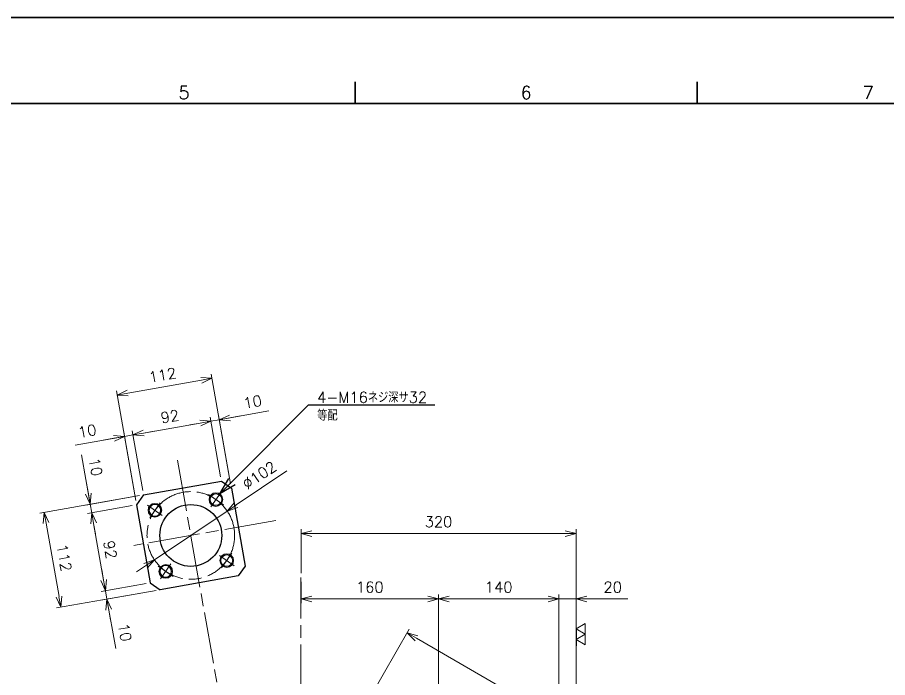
# Model space of a CAD drawing. Header units: millimetres. Extents: x 0 to 4205, y 0 to 2970.
# Drawn here: x 1722 to 2735, y 2202 to 2970 of the extents above; entities that cross this region are included whole.
import ezdxf
from ezdxf import colors
from ezdxf.entities.mleader import LeaderData, LeaderLine
from ezdxf.enums import TextEntityAlignment as Align
from ezdxf.math import Vec2, Vec3

# ---------------------------------------------------------------- set-up
doc = ezdxf.new("R2010")
doc.units = ezdxf.units.MM
doc.header["$LTSCALE"] = 5
doc.linetypes.add('AM_ISO08W050', pattern=[18, 12, -1.5, 3, -1.5])
doc.layers.get('0').update_dxf_attribs({"lineweight": 0})
doc.layers.get('Defpoints').update_dxf_attribs({"lineweight": 0})
for name, color, linetype, lineweight in [('AM_0', 7, 'Continuous', 25), ('AM_4', 4, 'Continuous', 13), ('AM_5', 3, 'Continuous', 13), ('AM_7', 4, 'AM_ISO08W050', 13), ('AUX', 7, 'Continuous', 35)]:
    doc.layers.add(name, color=color, linetype=linetype, lineweight=lineweight)
doc.styles.get("Standard").update_dxf_attribs({"font": 'romans.shx', "bigfont": 'japanese.shx'})
doc.dimstyles.new('AM_JIS', dxfattribs={"dimtxt": 2.5, "dimasz": 2.5, "dimexe": 1, "dimexo": 1, "dimgap": 1.5, "dimtad": 3, "dimdec": 3, "dimdsep": 46, "dimtxsty": 'Standard', "dimblk": 'OPEN30', "dimcen": 0, "dimclrd": 256, "dimclre": 256, "dimclrt": 2, "dimadec": 0, "dimazin": 2, "dimtp": 0.1, "dimtm": 0.1, "dimtfac": 0.71, "dimtdec": 3, "dimtix": 1, "dimtmove": 0, "dimatfit": 3, "dimldrblk": 'OPEN30', "dimfxl": 1, "dimlwd": -1, "dimlwe": -1, "dimarcsym": 0})

# ---------------------------------------------------------------- blocks, each defined once
blk = doc.blocks.new('JIS_B1004_1')
at = {"layer": 'AM_0'}
blk.add_circle((0, 0), 6.92, dxfattribs=at)
at = {"layer": 'AM_4'}
blk.add_circle((0, 0), 8, dxfattribs=at)
at = {"layer": 'AM_7'}
for p, q in [((0, -10.5), (0, 10.5)), ((-10.5, 0), (10.5, 0))]:
    blk.add_line(p, q, dxfattribs=at)
at = {"layer": 'AM_0', "flags": 9}
for tag, p in [('ATT_TAG_1', (0, 0)), ('ATT_TAG_2', (0, -2)), ('ATT_TAG_3', (0, -4)), ('ATT_TAG_4', (0, -6)), ('ATT_TAG_5', (0, -8)), ('ATT_TAG_6', (0, -10)), ('ATT_TAG_7', (0, -12)), ('ATT_TAG_8', (0, -14)), ('ATT_TAG_9', (0, -16)), ('ATT_TAG_10', (0, -18)), ('ATT_TAG_11', (0, -20)), ('ATT_TAG_12', (0, -22)), ('ATT_TAG_13', (0, -24)), ('ATT_TAG_14', (0, -26)), ('ATT_TAG_15', (0, -28)), ('ATT_TAG_16', (0, -30)), ('ATT_TAG_17', (0, -32)), ('ATT_TAG_18', (0, -34)), ('ATT_TAG_19', (0, -36)), ('ATT_TAG_20', (0, -38))]:
    blk.add_attdef(tag, p, '', height=2, dxfattribs=at)
blk = doc.blocks.new('_Open30')
at = {"color": 0, "linetype": 'ByBlock', "lineweight": -2}
for p, q in [((-1, 0.268), (0, 0)), ((0, 0), (-1, -0.268)), ((0, 0), (-1, 0))]:
    blk.add_line(p, q, dxfattribs=at)
blk = doc.blocks.new('*D139')
at = {"layer": 'AM_5'}
for start, end in [(108.9439, 117.8877), (90, 100), (72.1123, 81.0561)]:
    blk.add_arc((2052.1, 1640.4), 80.2, start, end, dxfattribs=at)
at = {"layer": 'Defpoints', "color": 0}
for p in [(2052.1, 2318.2), (1983.5, 2029.4), (2047.4, 1720.4), (2052.1, 1640.4), (2052.1, 1640.4)]:
    blk.add_point(p, dxfattribs=at)
at = {"layer": 'AM_5', "xscale": 12.5, "yscale": 12.5, "zscale": 12.5}
for p, rotation in [((2038.1, 1719.3), 14.471928666452), ((2052.1, 1720.6), 175.528071333564)]:
    blk.add_blockref('_Open30', p, dxfattribs=dict(at, rotation=rotation))
at = {"layer": 'AM_5', "color": 2, "insert": (2007.7, 1723.2), "char_height": 12.5, "attachment_point": 5, "rotation": 28.1694}
blk.add_mtext('10%%d', dxfattribs=at)
blk = doc.blocks.new('*D154')
at = {"layer": 'AM_5'}
for p, q in [((2052.1, 2313.2), (2052.1, 2288.3)), ((2212.1, 1875.4), (2212.1, 2298.3)), ((2064.6, 2293.3), (2199.6, 2293.3))]:
    blk.add_line(p, q, dxfattribs=at)
at = {"layer": 'Defpoints', "color": 0}
for p in [(2052.1, 2318.2), (2212.1, 2293.3), (2212.1, 1870.4)]:
    blk.add_point(p, dxfattribs=at)
at = {"layer": 'AM_5', "xscale": 12.5, "yscale": 12.5, "zscale": 12.5, "rotation": 180}
blk.add_blockref('_Open30', (2052.1, 2293.3), dxfattribs=at)
at = {"layer": 'AM_5', "xscale": 12.5, "yscale": 12.5, "zscale": 12.5}
blk.add_blockref('_Open30', (2212.1, 2293.3), dxfattribs=at)
at = {"layer": 'AM_5', "color": 2, "insert": (2132.1, 2307), "char_height": 12.5, "attachment_point": 5}
blk.add_mtext('160', dxfattribs=at)
blk = doc.blocks.new('*D155')
at = {"layer": 'AM_5'}
for p, q in [((2212.1, 1875.4), (2212.1, 2298.3)), ((2352.1, 1735.4), (2352.1, 2298.3)), ((2339.6, 2293.3), (2224.6, 2293.3))]:
    blk.add_line(p, q, dxfattribs=at)
at = {"layer": 'Defpoints', "color": 0}
for p in [(2212.1, 2293.3), (2212.1, 1870.4), (2352.1, 1730.4)]:
    blk.add_point(p, dxfattribs=at)
at = {"layer": 'AM_5', "xscale": 12.5, "yscale": 12.5, "zscale": 12.5, "rotation": 180}
blk.add_blockref('_Open30', (2212.1, 2293.3), dxfattribs=at)
at = {"layer": 'AM_5', "xscale": 12.5, "yscale": 12.5, "zscale": 12.5}
blk.add_blockref('_Open30', (2352.1, 2293.3), dxfattribs=at)
at = {"layer": 'AM_5', "color": 2, "insert": (2282.1, 2307), "char_height": 12.5, "attachment_point": 5}
blk.add_mtext('140', dxfattribs=at)
blk = doc.blocks.new('*D156')
at = {"layer": 'AM_5'}
for p, q in [((2352.1, 1735.4), (2352.1, 2298.3)), ((2372.1, 1701.4), (2372.1, 2298.3)), ((2339.6, 2293.3), (2327.1, 2293.3)), ((2352.1, 2293.3), (2372.1, 2293.3)), ((2372.1, 2293.3), (2432.3, 2293.3)), ((2384.6, 2293.3), (2397.1, 2293.3))]:
    blk.add_line(p, q, dxfattribs=at)
at = {"layer": 'Defpoints', "color": 0}
for p in [(2372.1, 2293.3), (2352.1, 1730.4), (2372.1, 1696.4)]:
    blk.add_point(p, dxfattribs=at)
at = {"layer": 'AM_5', "xscale": 12.5, "yscale": 12.5, "zscale": 12.5}
blk.add_blockref('_Open30', (2352.1, 2293.3), dxfattribs=at)
at = {"layer": 'AM_5', "xscale": 12.5, "yscale": 12.5, "zscale": 12.5, "rotation": 180}
blk.add_blockref('_Open30', (2372.1, 2293.3), dxfattribs=at)
at = {"layer": 'AM_5', "color": 2, "insert": (2414.7, 2307), "char_height": 12.5, "attachment_point": 5}
blk.add_mtext('20', dxfattribs=at)
blk = doc.blocks.new('*D163')
at = {"layer": 'AM_5'}
for p, q in [((1980.3, 1915.6), (2178.1, 2258.1)), ((2186.4, 2247.5), (2532.4, 2047.8)), ((2348, 1703.4), (2545.8, 2045.8))]:
    blk.add_line(p, q, dxfattribs=at)
at = {"layer": 'Defpoints', "color": 0}
for p in [(2543.3, 2041.5), (1977.8, 1911.3), (2345.5, 1699)]:
    blk.add_point(p, dxfattribs=at)
at = {"layer": 'AM_5', "xscale": 12.5, "yscale": 12.5, "zscale": 12.5}
for p, rotation in [((2175.6, 2253.8), 149.999999989087), ((2543.3, 2041.5), 329.999999989087)]:
    blk.add_blockref('_Open30', p, dxfattribs=dict(at, rotation=rotation))
at = {"layer": 'AM_5', "color": 2, "insert": (2412.6, 2132.8), "char_height": 12.5, "attachment_point": 5, "rotation": 330}
blk.add_mtext('425', dxfattribs=at)
blk = doc.blocks.new('*D170')
at = {"layer": 'AM_5'}
for p, q in [((2052.1, 2323.2), (2052.1, 2374.3)), ((2064.6, 2369.3), (2359.6, 2369.3)), ((2372.1, 1701.4), (2372.1, 2374.3))]:
    blk.add_line(p, q, dxfattribs=at)
at = {"layer": 'Defpoints', "color": 0}
for p in [(2372.1, 2369.3), (2052.1, 2318.2), (2372.1, 1696.4)]:
    blk.add_point(p, dxfattribs=at)
at = {"layer": 'AM_5', "xscale": 12.5, "yscale": 12.5, "zscale": 12.5, "rotation": 180}
blk.add_blockref('_Open30', (2052.1, 2369.3), dxfattribs=at)
at = {"layer": 'AM_5', "xscale": 12.5, "yscale": 12.5, "zscale": 12.5}
blk.add_blockref('_Open30', (2372.1, 2369.3), dxfattribs=at)
at = {"layer": 'AM_5', "color": 2, "insert": (2212.1, 2383.1), "char_height": 12.5, "attachment_point": 5}
blk.add_mtext('320', dxfattribs=at)
blk = doc.blocks.new('*D173')
at = {"layer": 'AM_5'}
for p, q in [((1806.9, 2403.4), (1796.7, 2461)), ((1804.7, 2415.7), (1802.5, 2428)), ((1864, 2413.5), (1801.9, 2402.5)), ((1855.8, 2401.9), (1803.7, 2392.7)), ((1806.9, 2403.4), (1808.6, 2393.5)), ((1810.8, 2381.2), (1812.9, 2368.9))]:
    blk.add_line(p, q, dxfattribs=at)
at = {"layer": 'Defpoints', "color": 0}
for p in [(1868.9, 2414.3), (1860.8, 2402.7), (1808.6, 2393.5)]:
    blk.add_point(p, dxfattribs=at)
at = {"layer": 'AM_5', "xscale": 12.5, "yscale": 12.5, "zscale": 12.5}
for p, rotation in [((1806.9, 2403.4), 279.999999999998), ((1808.6, 2393.5), 99.999999999998)]:
    blk.add_blockref('_Open30', p, dxfattribs=dict(at, rotation=rotation))
at = {"layer": 'AM_5', "color": 2, "insert": (1813.2, 2446.9), "char_height": 12.5, "attachment_point": 5, "rotation": 280}
blk.add_mtext('10', dxfattribs=at)
blk = doc.blocks.new('*D174')
at = {"layer": 'AM_5'}
for p, q in [((1855.8, 2401.9), (1803.7, 2392.7)), ((1810.8, 2381.2), (1822.4, 2315.3)), ((1871.8, 2311.3), (1819.6, 2302.1))]:
    blk.add_line(p, q, dxfattribs=at)
at = {"layer": 'Defpoints', "color": 0}
for p in [(1860.8, 2402.7), (1876.7, 2312.1), (1824.6, 2302.9)]:
    blk.add_point(p, dxfattribs=at)
at = {"layer": 'AM_5', "xscale": 12.5, "yscale": 12.5, "zscale": 12.5}
for p, rotation in [((1808.6, 2393.5), 99.999999999998), ((1824.6, 2302.9), 279.999999999998)]:
    blk.add_blockref('_Open30', p, dxfattribs=dict(at, rotation=rotation))
at = {"layer": 'AM_5', "color": 2, "insert": (1830.1, 2350.6), "char_height": 12.5, "attachment_point": 5, "rotation": 280}
blk.add_mtext('92', dxfattribs=at)
blk = doc.blocks.new('*D175')
at = {"layer": 'AM_5'}
for p, q in [((1822.4, 2315.3), (1820.2, 2327.6)), ((1871.8, 2311.3), (1819.6, 2302.1)), ((1883.4, 2303.2), (1821.4, 2292.2)), ((1824.6, 2302.9), (1826.3, 2293.1)), ((1826.3, 2293.1), (1836.5, 2235.5)), ((1828.5, 2280.8), (1830.6, 2268.5))]:
    blk.add_line(p, q, dxfattribs=at)
at = {"layer": 'Defpoints', "color": 0}
for p in [(1876.7, 2312.1), (1888.3, 2304), (1826.3, 2293.1)]:
    blk.add_point(p, dxfattribs=at)
at = {"layer": 'AM_5', "xscale": 12.5, "yscale": 12.5, "zscale": 12.5}
for p, rotation in [((1824.6, 2302.9), 279.999999999998), ((1826.3, 2293.1), 99.999999999998)]:
    blk.add_blockref('_Open30', p, dxfattribs=dict(at, rotation=rotation))
at = {"layer": 'AM_5', "color": 2, "insert": (1847.1, 2254.4), "char_height": 12.5, "attachment_point": 5, "rotation": 280}
blk.add_mtext('10', dxfattribs=at)
blk = doc.blocks.new('*D176')
at = {"layer": 'AM_5'}
for p, q in [((1864, 2413.5), (1748.4, 2393.1)), ((1755.5, 2381.6), (1770.6, 2296)), ((1883.4, 2303.2), (1767.8, 2282.8))]:
    blk.add_line(p, q, dxfattribs=at)
at = {"layer": 'Defpoints', "color": 0}
for p in [(1868.9, 2414.3), (1888.3, 2304), (1772.7, 2283.6)]:
    blk.add_point(p, dxfattribs=at)
at = {"layer": 'AM_5', "xscale": 12.5, "yscale": 12.5, "zscale": 12.5}
for p, rotation in [((1753.3, 2393.9), 100.000000000062), ((1772.7, 2283.6), 280.000000000062)]:
    blk.add_blockref('_Open30', p, dxfattribs=dict(at, rotation=rotation))
at = {"layer": 'AM_5', "color": 2, "insert": (1776.6, 2341.2), "char_height": 12.5, "attachment_point": 5, "rotation": 280}
blk.add_mtext('112', dxfattribs=at)
blk = doc.blocks.new('*D177')
at = {"layer": 'AM_5'}
for p, q in [((1846.7, 2482.4), (1789.2, 2472.2)), ((1859.9, 2407.7), (1845.9, 2487.3)), ((1846.7, 2482.4), (1856.6, 2484.1)), ((1868, 2419.3), (1855.7, 2489)), ((1868.9, 2486.3), (1881.2, 2488.4)), ((1834.4, 2480.2), (1822.1, 2478))]:
    blk.add_line(p, q, dxfattribs=at)
at = {"layer": 'Defpoints', "color": 0}
for p in [(1856.6, 2484.1), (1868.9, 2414.3), (1860.8, 2402.7)]:
    blk.add_point(p, dxfattribs=at)
at = {"layer": 'AM_5', "xscale": 12.5, "yscale": 12.5, "zscale": 12.5}
for p, rotation in [((1846.7, 2482.4), 9.999999999998), ((1856.6, 2484.1), 189.999999999998)]:
    blk.add_blockref('_Open30', p, dxfattribs=dict(at, rotation=rotation))
at = {"layer": 'AM_5', "color": 2, "insert": (1803.3, 2488.7), "char_height": 12.5, "attachment_point": 5, "rotation": 10}
blk.add_mtext('10', dxfattribs=at)
blk = doc.blocks.new('*D178')
at = {"layer": 'AM_5'}
for p, q in [((1958.6, 2435.2), (1946.3, 2505)), ((1868.9, 2486.3), (1934.9, 2497.9)), ((1868, 2419.3), (1855.7, 2489))]:
    blk.add_line(p, q, dxfattribs=at)
at = {"layer": 'Defpoints', "color": 0}
for p in [(1947.2, 2500.1), (1959.5, 2430.3), (1868.9, 2414.3)]:
    blk.add_point(p, dxfattribs=at)
at = {"layer": 'AM_5', "xscale": 12.5, "yscale": 12.5, "zscale": 12.5}
for p, rotation in [((1947.2, 2500.1), 9.999999999998), ((1856.6, 2484.1), 189.999999999998)]:
    blk.add_blockref('_Open30', p, dxfattribs=dict(at, rotation=rotation))
at = {"layer": 'AM_5', "color": 2, "insert": (1899.5, 2505.6), "char_height": 12.5, "attachment_point": 5, "rotation": 10}
blk.add_mtext('92', dxfattribs=at)
blk = doc.blocks.new('*D179')
at = {"layer": 'AM_5'}
for p, q in [((1957, 2501.8), (2014.6, 2512)), ((1958.6, 2435.2), (1946.3, 2505)), ((1947.2, 2500.1), (1957, 2501.8)), ((1970.2, 2427.1), (1956.2, 2506.7)), ((1969.3, 2504), (1981.6, 2506.2)), ((1934.9, 2497.9), (1922.6, 2495.7))]:
    blk.add_line(p, q, dxfattribs=at)
at = {"layer": 'Defpoints', "color": 0}
for p in [(1957, 2501.8), (1959.5, 2430.3), (1971.1, 2422.2)]:
    blk.add_point(p, dxfattribs=at)
at = {"layer": 'AM_5', "xscale": 12.5, "yscale": 12.5, "zscale": 12.5}
for p, rotation in [((1947.2, 2500.1), 9.999999999999), ((1957, 2501.8), 189.999999999999)]:
    blk.add_blockref('_Open30', p, dxfattribs=dict(at, rotation=rotation))
at = {"layer": 'AM_5', "color": 2, "insert": (1995.7, 2522.6), "char_height": 12.5, "attachment_point": 5, "rotation": 10}
blk.add_mtext('10', dxfattribs=at)
blk = doc.blocks.new('*D180')
at = {"layer": 'AM_5'}
for p, q in [((1970.2, 2427.1), (1947.7, 2554.9)), ((1850.5, 2532.7), (1936.2, 2547.8)), ((1859.9, 2407.7), (1837.4, 2535.5))]:
    blk.add_line(p, q, dxfattribs=at)
at = {"layer": 'Defpoints', "color": 0}
for p in [(1948.5, 2550), (1971.1, 2422.2), (1860.8, 2402.7)]:
    blk.add_point(p, dxfattribs=at)
at = {"layer": 'AM_5', "xscale": 12.5, "yscale": 12.5, "zscale": 12.5}
for p, rotation in [((1948.5, 2550), 9.999999999639), ((1838.2, 2530.6), 189.999999999639)]:
    blk.add_blockref('_Open30', p, dxfattribs=dict(at, rotation=rotation))
at = {"layer": 'AM_5', "color": 2, "insert": (1891, 2553.8), "char_height": 12.5, "attachment_point": 5, "rotation": 10}
blk.add_mtext('112', dxfattribs=at)
blk = doc.blocks.new('*D181')
at = {"layer": 'AM_5'}
for p, q in [((2035.5, 2442.2), (1976.6, 2402.6)), ((1881.6, 2338.7), (1966.2, 2395.6)), ((1871.2, 2331.7), (1860.8, 2324.8))]:
    blk.add_line(p, q, dxfattribs=at)
at = {"layer": 'Defpoints', "color": 0}
for p in [(1966.2, 2395.6), (1881.6, 2338.7)]:
    blk.add_point(p, dxfattribs=at)
at = {"layer": 'AM_5', "xscale": 12.5, "yscale": 12.5, "zscale": 12.5}
for p, rotation in [((1966.2, 2395.6), 213.918339638348), ((1881.6, 2338.7), 33.918339638348)]:
    blk.add_blockref('_Open30', p, dxfattribs=dict(at, rotation=rotation))
at = {"layer": 'AM_5', "color": 2, "insert": (2003.6, 2437.3), "char_height": 12.5, "attachment_point": 5, "rotation": 33.9183}
blk.add_mtext('%%c102', dxfattribs=at)

msp = doc.modelspace()

# ---------------------------------------------------------------- linework, layer by layer
at = {"layer": 'AM_0'}
for p, q in [((1868.8813, 2414.3289), (1959.4836, 2430.3046)), ((1959.4836, 2430.3046), (1971.0682, 2422.193)), ((1971.0682, 2422.193), (1987.0438, 2331.5907)), ((1868.8813, 2414.3289), (1860.7697, 2402.7444)), ((1860.7697, 2402.7444), (1876.7453, 2312.1421)), ((1987.0438, 2331.5907), (1978.9322, 2320.0061)), ((1978.9322, 2320.0061), (1888.3299, 2304.0305)), ((1876.7453, 2312.1421), (1888.3299, 2304.0305)), ((2372.0549, 2258.5729), (2372.0549, 2238.5729))]:
    msp.add_line(p, q, dxfattribs=at)
msp.add_circle((1923.9068, 2367.1675), 36, dxfattribs=at)
msp.add_point((1923.9068, 2367.1675), dxfattribs=at)
msp.add_point((1923.9068, 2367.1675), dxfattribs=at)
at = {"layer": 'AM_5'}
for p, q in [((2382.8803, 2264.8229), (2372.0549, 2258.5729)), ((2382.8803, 2252.3229), (2372.0549, 2258.5729)), ((2382.8803, 2264.8229), (2382.8803, 2252.3229)), ((2382.8803, 2252.3229), (2372.0549, 2246.0729)), ((2382.8803, 2252.3229), (2382.8803, 2239.8229)), ((2382.8803, 2239.8229), (2372.0549, 2246.0729))]:
    msp.add_line(p, q, dxfattribs=at)
at = {"layer": 'AM_7'}
for p, q in [((1908.439, 2454.8894), (1983.4639, 2029.4022)), ((2022.6797, 2384.5839), (1857.6922, 2355.4921)), ((2052.0549, 1640.4031), (2052.0549, 2318.2216))]:
    msp.add_line(p, q, dxfattribs=at)
msp.add_circle((1923.9068, 2367.1675), 51, dxfattribs=at)
at = {"layer": 'AUX'}
for p, q in [((2115, 2870), (2115, 2895)), ((2513, 2870), (2513, 2895))]:
    msp.add_line(p, q, dxfattribs=at)
for points in [[(0, 0), (4205, 0), (4205, 2970), (0, 2970)], [(125, 100), (4105, 100), (4105, 2870), (125, 2870)]]:
    msp.add_lwpolyline(points, close=True, dxfattribs=at)

# ---------------------------------------------------------------- block references
at = {"layer": 'AM_0'}
for p, rotation in [((1953.1592, 2408.9443), 54.999999999998), ((1965.6835, 2337.9151), 324.999999999998)]:
    msp.add_blockref('JIS_B1004_1', p, dxfattribs=dict(at, rotation=rotation))
at = {"layer": 'AM_0', "xscale": -1}
for p, rotation in [((1882.13, 2396.4199), 325.000000000125), ((1894.6544, 2325.3908), 55.000000000125)]:
    msp.add_blockref('JIS_B1004_1', p, dxfattribs=dict(at, rotation=rotation))

# ---------------------------------------------------------------- texts
at = {"layer": 'AUX', "color": 2, "lineweight": 13}
for s, p in [('5', (1916, 2882.5)), ('6', (2314, 2882.5)), ('7', (2712, 2882.5))]:
    msp.add_text(s, height=15, dxfattribs=at).set_placement(p, align=Align.MIDDLE)

# ---------------------------------------------------------------- dimensions: what is measured, and where the dimension line sits
at = {"layer": 'AM_5'}
for p1, p2, distance, picture, middle in [((1860.7697, 2402.7444), (1971.0682, 2422.193), 129.7921, '*D180', (1890.9931, 2553.83)), ((1868.8813, 2414.3289), (1888.3299, 2304.0305), -117.3731, '*D176', (1776.5567, 2341.1857))]:
    dim = msp.add_aligned_dim(p1=p1, p2=p2, distance=distance, dimstyle='AM_JIS', override={"dimscale": 5}, dxfattribs=at)
    dim.commit()
    dim.dimension.update_dxf_attribs({"geometry": picture, "text_midpoint": middle})
for base, p1, p2, angle, override, picture, middle, dimtype in [((1957.0296, 2501.8098), (1959.4836, 2430.3046), (1971.0682, 2422.193), 10, {"dimscale": 5}, '*D179', (1998.1219, 2509.0555), 160), ((1856.5792, 2484.0977), (1860.7697, 2402.7444), (1868.8813, 2414.3289), 10, {"dimscale": 5}, '*D177', (1805.6388, 2475.1155), 160), ((1808.5924, 2393.5441), (1868.8813, 2414.3289), (1860.7697, 2402.7444), 100, {"dimscale": 5}, '*D173', (1799.6103, 2444.4845), 160), ((1826.3045, 2293.0937), (1876.7453, 2312.1421), (1888.3299, 2304.0305), 100, {"dimscale": 5}, '*D175', (1833.5502, 2252.0015), 160), ((2543.2506, 2041.5123), (1977.8405, 1911.3042), (2345.5164, 1699.0265), 330, {"dimscale": 5, "dimdec": 0}, '*D163', (2405.7522, 2120.8971), 161)]:
    dim = msp.add_linear_dim(base=base, p1=p1, p2=p2, angle=angle, dimstyle='AM_JIS', override=override, dxfattribs=at)
    dim.commit()
    dim.dimension.update_dxf_attribs({"geometry": picture, "text_midpoint": middle, "dimtype": dimtype})
for base, p1, p2, angle, picture, middle in [((1947.1815, 2500.0733), (1868.8813, 2414.3289), (1959.4836, 2430.3046), 10, '*D178', (1899.4927, 2505.6266)), ((1824.568, 2302.9418), (1860.7697, 2402.7444), (1876.7453, 2312.1421), 100, '*D174', (1830.1213, 2350.6306))]:
    dim = msp.add_linear_dim(base=base, p1=p1, p2=p2, angle=angle, dimstyle='AM_JIS', override={"dimscale": 5}, dxfattribs=at)
    dim.commit()
    dim.dimension.update_dxf_attribs({"geometry": picture, "text_midpoint": middle})
dim = msp.add_diameter_dim_2p(p1=(1881.5852, 2338.709), p2=(1966.2283, 2395.6261), dimstyle='AM_JIS', override={"dimscale": 5}, dxfattribs=at)
dim.commit()
dim.dimension.update_dxf_attribs({"geometry": '*D181', "text_midpoint": (2003.5544, 2437.2951)})
for base, p1, p2, picture, middle in [((2372.0549, 2369.3249), (2052.0549, 2318.2216), (2372.0549, 1696.4031), '*D170', (2212.0549, 2383.0749)), ((2212.0549, 2293.2614), (2052.0549, 2318.2216), (2212.0549, 1870.4031), '*D154', (2132.0549, 2307.0114)), ((2212.0549, 2293.2614), (2352.0549, 1730.4031), (2212.0549, 1870.4031), '*D155', (2282.0549, 2307.0114))]:
    dim = msp.add_linear_dim(base=base, p1=p1, p2=p2, dimstyle='AM_JIS', override={"dimscale": 5}, dxfattribs=at)
    dim.commit()
    dim.dimension.update_dxf_attribs({"geometry": picture, "text_midpoint": middle})
dim = msp.add_angular_dim_2l(base=(2047.3941, 1720.4259), line1=((1983.4639, 2029.4022), (2052.0549, 1640.4031)), line2=((2052.0549, 1640.4031), (2052.0549, 2318.2216)), dimstyle='AM_JIS', override={"dimscale": 5}, dxfattribs=at)
dim.commit()
dim.dimension.update_dxf_attribs({"geometry": '*D139', "text_midpoint": (2014.2137, 1711.0672), "dimtype": 162})
dim = msp.add_linear_dim(base=(2372.0549, 2293.2614), p1=(2352.0549, 1730.4031), p2=(2372.0549, 1696.4031), dimstyle='AM_JIS', override={"dimscale": 5}, dxfattribs=at)
dim.commit()
dim.dimension.update_dxf_attribs({"geometry": '*D156', "text_midpoint": (2414.674, 2293.2614), "dimtype": 160})

# ---------------------------------------------------------------- leaders
ml = msp.add_multileader_mtext('Standard', dxfattribs=at)
ml.set_content('\\C2;4-M16ネジ深サ32\\P等配')
ml.set_leader_properties()
ml.set_arrow_properties(name='OPEN30')
ml.build(insert=Vec2(0, 0))
ml.multileader.update_dxf_attribs({"has_dogleg": 0, "text_left_attachment_type": 6, "text_right_attachment_type": 6, "dogleg_length": 1.8, "arrow_head_size": 20})
ctx = ml.context
ctx.base_point, ctx.char_height, ctx.arrow_head_size, ctx.landing_gap_size, ctx.plane_origin = Vec3(2060.9666, 2519.1339), 12.5, 20, 10, Vec3(881.3502, 1487.9015)
ctx.left_attachment, ctx.right_attachment = 6, 6
notes = []
notes.append((ctx, [(0, (1, 1, 0), (2059.1666, 2519.1339), (1, 0), 1.8, [(0, [(1957.6172, 2415.5546)], 0, [])])]))
ctx.mtext.insert = Vec3(2070.9666, 2534.1339)
for ctx, leaders in notes:
    for number, flags, end, landing, length, lines in leaders:
        leader = LeaderData()
        leader.index, (leader.has_last_leader_line, leader.has_dogleg_vector, leader.attachment_direction) = number, flags
        leader.last_leader_point, leader.dogleg_vector, leader.dogleg_length = Vec3(end), Vec3(landing), length
        for number, points, colour, breaks in lines:
            line = LeaderLine()
            line.index, line.vertices, line.color, line.breaks = number, Vec3.list(points), colors.encode_raw_color(colour), breaks
            leader.lines.append(line)
        ctx.leaders.append(leader)

doc.saveas('drawing.dxf')
